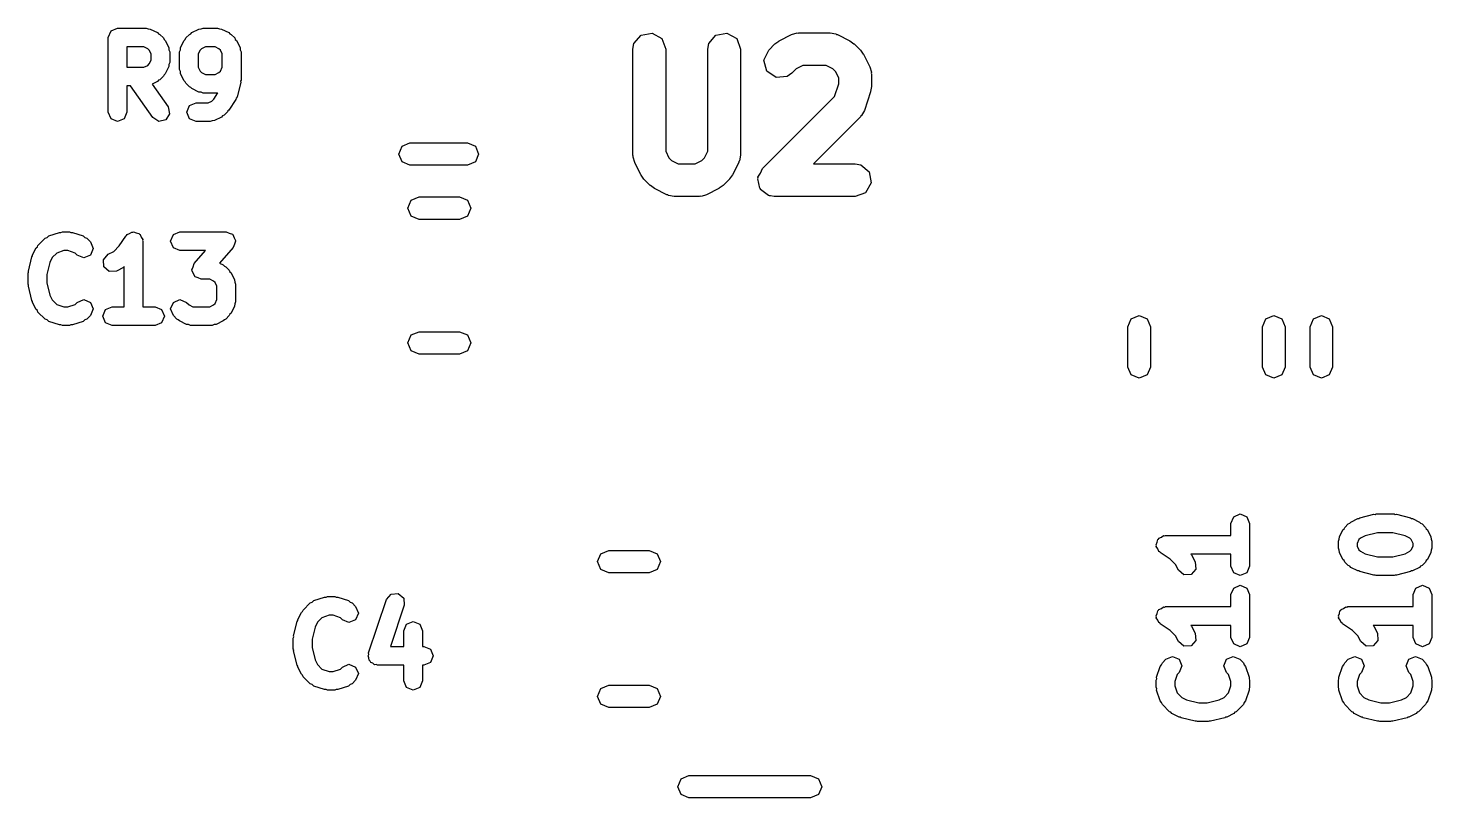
# Model space of a CAD drawing. Extents: x -7.1 to 7.5, y -10.1 to 10.2.
# Drawn here: x -7.06 to 0.45, y 1.91 to 6.03 of the extents above; entities that cross this region are included whole.
import ezdxf

# ---------------------------------------------------------------- set-up
doc = ezdxf.new("R2010")
doc.units = 0
doc.layers.add('BLACK', color=7, linetype='CONTINUOUS')

msp = doc.modelspace()

# ---------------------------------------------------------------- linework, layer by layer
at = {"layer": 'BLACK', "linetype": 'CONTINUOUS'}
for p, q in [((-6.62969, 5.97626), (-6.61504, 6.01162)), ((-6.61504, 6.01162), (-6.57969, 6.02626)), ((-6.57969, 6.02626), (-6.42731, 6.02626)), ((-6.42731, 6.02626), (-6.41655, 6.02181)), ((-6.41655, 6.02181), (-6.40494, 6.02098)), ((-6.40494, 6.02098), (-6.36685, 6.00193)), ((-6.183, 6.00193), (-6.1449, 6.02098)), ((-6.1449, 6.02098), (-6.1333, 6.02181)), ((-6.1333, 6.02181), (-6.12254, 6.02626)), ((-6.12254, 6.02626), (-6.04635, 6.02626)), ((-6.04635, 6.02626), (-6.0356, 6.02181)), ((-6.0356, 6.02181), (-6.02399, 6.02098)), ((-6.02399, 6.02098), (-5.9859, 6.00193)), ((-6.62969, 5.57626), (-6.62969, 5.97626)), ((-6.36685, 6.00193), (-6.36146, 5.99572)), ((-6.36146, 5.99572), (-6.35385, 5.99257)), ((-6.35385, 5.99257), (-6.33481, 5.97352)), ((-6.33481, 5.97352), (-6.33166, 5.96592)), ((-6.33166, 5.96592), (-6.32544, 5.96053)), ((-6.32544, 5.96053), (-6.30639, 5.92243)), ((-6.24346, 5.92243), (-6.22441, 5.96053)), ((-6.22441, 5.96053), (-6.21819, 5.96592)), ((-6.21819, 5.96592), (-6.21504, 5.97352)), ((-6.21504, 5.97352), (-6.19599, 5.99257)), ((-6.19599, 5.99257), (-6.18839, 5.99572)), ((-6.18839, 5.99572), (-6.183, 6.00193)), ((-5.9859, 6.00193), (-5.98051, 5.99572)), ((-5.98051, 5.99572), (-5.9729, 5.99257)), ((-5.9729, 5.99257), (-5.95386, 5.97352)), ((-5.95386, 5.97352), (-5.95071, 5.96592)), ((-5.95071, 5.96592), (-5.94449, 5.96053)), ((-5.94449, 5.96053), (-5.92544, 5.92243)), ((-3.82494, 5.91347), (-3.81967, 5.9434)), ((-3.81967, 5.9434), (-3.78119, 5.98925)), ((-3.78119, 5.98925), (-3.72225, 5.99964)), ((-3.72225, 5.99964), (-3.67041, 5.96972)), ((-3.67041, 5.96972), (-3.64994, 5.91347)), ((-3.42494, 5.91347), (-3.41967, 5.9434)), ((-3.41967, 5.9434), (-3.38119, 5.98925)), ((-3.38119, 5.98925), (-3.32225, 5.99964)), ((-3.32225, 5.99964), (-3.27041, 5.96972)), ((-3.27041, 5.96972), (-3.24994, 5.91347)), ((-3.09931, 5.90868), (-3.06598, 5.94201)), ((-3.06598, 5.94201), (-3.04456, 5.95701)), ((-3.04456, 5.95701), (-3.04324, 5.9584)), ((-3.04324, 5.9584), (-2.97658, 5.99173)), ((-2.97658, 5.99173), (-2.94745, 6.0004)), ((-2.94745, 6.0004), (-2.94236, 5.99918)), ((-2.94236, 5.99918), (-2.93744, 6.00097)), ((-2.93744, 6.00097), (-2.77078, 6.00097)), ((-2.77078, 6.00097), (-2.74085, 5.99569)), ((-2.74085, 5.99569), (-2.73684, 5.99233)), ((-2.73684, 5.99233), (-2.73164, 5.99173)), ((-2.73164, 5.99173), (-2.66498, 5.9584)), ((-2.66498, 5.9584), (-2.64397, 5.94282)), ((-2.64397, 5.94282), (-2.64224, 5.94201)), ((-2.64224, 5.94201), (-2.60891, 5.90868)), ((-6.52969, 5.92626), (-6.52969, 5.81674)), ((-6.43911, 5.92626), (-6.52969, 5.92626)), ((-6.41883, 5.91612), (-6.43911, 5.92626)), ((-6.41125, 5.90855), (-6.41883, 5.91612)), ((-6.41126, 5.83445), (-6.40111, 5.85473)), ((-6.40111, 5.88827), (-6.41125, 5.90855)), ((-6.40111, 5.85473), (-6.40111, 5.88827)), ((-6.30639, 5.92243), (-6.30557, 5.91082)), ((-6.30557, 5.91082), (-6.30111, 5.90007)), ((-6.30111, 5.90007), (-6.30111, 5.84293)), ((-6.24873, 5.90007), (-6.24428, 5.91082)), ((-6.24873, 5.80483), (-6.24873, 5.90007)), ((-6.24428, 5.91082), (-6.24346, 5.92243)), ((-6.13859, 5.90855), (-6.14873, 5.88827)), ((-6.14873, 5.88827), (-6.14873, 5.81664)), ((-6.13102, 5.91612), (-6.13859, 5.90855)), ((-6.11074, 5.92626), (-6.13102, 5.91612)), ((-6.05816, 5.92626), (-6.11074, 5.92626)), ((-6.03787, 5.91612), (-6.05816, 5.92626)), ((-6.0303, 5.90855), (-6.03787, 5.91612)), ((-6.02016, 5.88827), (-6.0303, 5.90855)), ((-6.02016, 5.81664), (-6.02016, 5.88827)), ((-5.92544, 5.92243), (-5.92462, 5.91082)), ((-5.92462, 5.91082), (-5.92016, 5.90007)), ((-5.92016, 5.90007), (-5.92016, 5.74769)), ((-3.82494, 5.3468), (-3.82494, 5.91347)), ((-3.64994, 5.91347), (-3.64994, 5.36746)), ((-3.42494, 5.36746), (-3.42494, 5.91347)), ((-3.24994, 5.91347), (-3.24994, 5.3468)), ((-3.12461, 5.85443), (-3.09931, 5.90868)), ((-3.10912, 5.79662), (-3.12461, 5.85443)), ((-2.60891, 5.90868), (-2.5939, 5.88725)), ((-2.5939, 5.88725), (-2.59251, 5.88594)), ((-2.59251, 5.88594), (-2.55918, 5.81927)), ((-6.52969, 5.81674), (-6.43911, 5.81674)), ((-6.43911, 5.81674), (-6.41883, 5.82688)), ((-6.41883, 5.82688), (-6.41126, 5.83445)), ((-6.32544, 5.78247), (-6.33166, 5.77708)), ((-6.30639, 5.82057), (-6.32544, 5.78247)), ((-6.30557, 5.83218), (-6.30639, 5.82057)), ((-6.30111, 5.84293), (-6.30557, 5.83218)), ((-6.24428, 5.79408), (-6.24873, 5.80483)), ((-6.24346, 5.78247), (-6.24428, 5.79408)), ((-6.22441, 5.74438), (-6.24346, 5.78247)), ((-6.14873, 5.81664), (-6.13859, 5.79635)), ((-6.13859, 5.79635), (-6.13102, 5.78878)), ((-6.13102, 5.78878), (-6.11074, 5.77864)), ((-6.11074, 5.77864), (-6.05816, 5.77864)), ((-6.05816, 5.77864), (-6.03787, 5.78878)), ((-6.03787, 5.78878), (-6.0303, 5.79636)), ((-6.0303, 5.79636), (-6.02016, 5.81664)), ((-3.06009, 5.76229), (-3.10912, 5.79662)), ((-2.97557, 5.78493), (-3.00047, 5.7675)), ((-2.95228, 5.80823), (-2.97557, 5.78493)), ((-2.91679, 5.82597), (-2.95228, 5.80823)), ((-2.79143, 5.82597), (-2.91679, 5.82597)), ((-2.75594, 5.80823), (-2.79143, 5.82597)), ((-2.74269, 5.79497), (-2.75594, 5.80823)), ((-2.72494, 5.75948), (-2.74269, 5.79497)), ((-2.55918, 5.81927), (-2.55052, 5.79014)), ((-2.55052, 5.79014), (-2.55173, 5.78505)), ((-2.55173, 5.78505), (-2.54994, 5.78014)), ((-2.54994, 5.78014), (-2.54994, 5.71347)), ((-6.51048, 5.71674), (-6.52969, 5.71674)), ((-6.52969, 5.71674), (-6.52969, 5.57626)), ((-6.39208, 5.54759), (-6.51048, 5.71674)), ((-6.36685, 5.74106), (-6.39544, 5.72677)), ((-6.39544, 5.72677), (-6.31015, 5.60493)), ((-6.36146, 5.74728), (-6.36685, 5.74106)), ((-6.35385, 5.75043), (-6.36146, 5.74728)), ((-6.33481, 5.76948), (-6.35385, 5.75043)), ((-6.33166, 5.77708), (-6.33481, 5.76948)), ((-6.21819, 5.73898), (-6.22441, 5.74438)), ((-6.21504, 5.73138), (-6.21819, 5.73898)), ((-6.19599, 5.71233), (-6.21504, 5.73138)), ((-6.18839, 5.70919), (-6.19599, 5.71233)), ((-6.183, 5.70297), (-6.18839, 5.70919)), ((-5.92166, 5.73556), (-5.9407, 5.65937)), ((-5.92016, 5.74769), (-5.92259, 5.74183)), ((-5.92259, 5.74183), (-5.92166, 5.73556)), ((-3.00047, 5.7675), (-3.06009, 5.76229)), ((-2.74726, 5.66074), (-2.72494, 5.72767)), ((-2.72494, 5.72767), (-2.72494, 5.75948)), ((-2.54994, 5.71347), (-2.55449, 5.68771)), ((-6.1449, 5.68392), (-6.183, 5.70297)), ((-6.1333, 5.6831), (-6.1449, 5.68392)), ((-6.12254, 5.67864), (-6.1333, 5.6831)), ((-6.04635, 5.67864), (-6.12254, 5.67864)), ((-6.09625, 5.62626), (-6.07597, 5.6364)), ((-6.07597, 5.6364), (-6.06616, 5.64621)), ((-6.06616, 5.64621), (-6.04385, 5.67968)), ((-6.04385, 5.67968), (-6.04635, 5.67864)), ((-5.94761, 5.64377), (-5.9857, 5.58662)), ((-5.94591, 5.65235), (-5.94761, 5.64377)), ((-5.9407, 5.65937), (-5.94591, 5.65235)), ((-3.13265, 5.27534), (-2.74726, 5.66074)), ((-2.55443, 5.6858), (-2.58777, 5.5858)), ((-2.55449, 5.68771), (-2.55443, 5.6858)), ((-6.61504, 5.54091), (-6.62969, 5.57626)), ((-6.52969, 5.57626), (-6.54433, 5.54091)), ((-6.30188, 5.56757), (-6.32244, 5.5353)), ((-6.31015, 5.60493), (-6.30188, 5.56757)), ((-6.21064, 5.57626), (-6.19599, 5.61162)), ((-6.19599, 5.54091), (-6.21064, 5.57626)), ((-6.19599, 5.61162), (-6.16064, 5.62626)), ((-6.16064, 5.62626), (-6.09625, 5.62626)), ((-6.0186, 5.55681), (-6.02399, 5.55059)), ((-6.011, 5.55995), (-6.0186, 5.55681)), ((-5.99195, 5.579), (-6.011, 5.55995)), ((-5.98998, 5.58376), (-5.99195, 5.579)), ((-5.9857, 5.58662), (-5.98998, 5.58376)), ((-2.60669, 5.55634), (-2.60891, 5.5516)), ((-2.60224, 5.55908), (-2.60669, 5.55634)), ((-2.58777, 5.5858), (-2.60224, 5.55908)), ((-6.57969, 5.52626), (-6.61504, 5.54091)), ((-6.54433, 5.54091), (-6.57969, 5.52626)), ((-6.3598, 5.52702), (-6.39208, 5.54759)), ((-6.32244, 5.5353), (-6.3598, 5.52702)), ((-6.16064, 5.52626), (-6.19599, 5.54091)), ((-6.08445, 5.52626), (-6.16064, 5.52626)), ((-6.0737, 5.53072), (-6.08445, 5.52626)), ((-6.06209, 5.53154), (-6.0737, 5.53072)), ((-6.02399, 5.55059), (-6.06209, 5.53154)), ((-2.60891, 5.5516), (-2.85953, 5.30097)), ((-5.05943, 5.39526), (-5.017, 5.41283)), ((-5.017, 5.41283), (-4.70972, 5.41283)), ((-4.70972, 5.41283), (-4.6673, 5.39526)), ((-5.077, 5.35283), (-5.05943, 5.39526)), ((-5.05943, 5.31041), (-5.077, 5.35283)), ((-4.6673, 5.39526), (-4.64972, 5.35283)), ((-4.64972, 5.35283), (-4.6673, 5.31041)), ((-3.82315, 5.34189), (-3.82494, 5.3468)), ((-3.82437, 5.3368), (-3.82315, 5.34189)), ((-3.81571, 5.30767), (-3.82437, 5.3368)), ((-3.64994, 5.36746), (-3.6322, 5.33197)), ((-3.6322, 5.33197), (-3.61895, 5.31872)), ((-3.45594, 5.31872), (-3.44269, 5.33197)), ((-3.44269, 5.33197), (-3.42494, 5.36746)), ((-3.24994, 5.3468), (-3.25522, 5.31688)), ((-5.017, 5.29283), (-5.05943, 5.31041)), ((-4.70972, 5.29283), (-5.017, 5.29283)), ((-4.6673, 5.31041), (-4.70972, 5.29283)), ((-3.78237, 5.24101), (-3.81571, 5.30767)), ((-3.61895, 5.31872), (-3.58345, 5.30097)), ((-3.58345, 5.30097), (-3.49143, 5.30097)), ((-3.49143, 5.30097), (-3.45594, 5.31872)), ((-3.25918, 5.30767), (-3.29251, 5.24101)), ((-3.25858, 5.31287), (-3.25918, 5.30767)), ((-3.25522, 5.31688), (-3.25858, 5.31287)), ((-3.14378, 5.25148), (-3.13265, 5.27534)), ((-2.85953, 5.30097), (-2.63744, 5.30097)), ((-2.63744, 5.30097), (-2.60752, 5.29569)), ((-2.60752, 5.29569), (-2.56167, 5.25722)), ((-2.56167, 5.25722), (-2.55127, 5.19828)), ((-3.78099, 5.2397), (-3.78237, 5.24101)), ((-3.76598, 5.21827), (-3.78099, 5.2397)), ((-3.73265, 5.18493), (-3.76598, 5.21827)), ((-3.73092, 5.18412), (-3.73265, 5.18493)), ((-3.70991, 5.16854), (-3.73092, 5.18412)), ((-3.34224, 5.18493), (-3.36366, 5.16993)), ((-3.3089, 5.21827), (-3.34224, 5.18493)), ((-3.3081, 5.22), (-3.3089, 5.21827)), ((-3.29251, 5.24101), (-3.3081, 5.22)), ((-3.15794, 5.2211), (-3.15625, 5.22472)), ((-3.15113, 5.19566), (-3.15794, 5.2211)), ((-3.15695, 5.22867), (-3.14378, 5.25148)), ((-3.15625, 5.22472), (-3.15695, 5.22867)), ((-3.14655, 5.16972), (-3.15113, 5.19566)), ((-2.55127, 5.19828), (-2.5812, 5.14644)), ((-5.02754, 5.06332), (-5.00996, 5.10575)), ((-5.00996, 5.10575), (-4.96754, 5.12332)), ((-4.96754, 5.12332), (-4.75186, 5.12332)), ((-4.75186, 5.12332), (-4.70944, 5.10575)), ((-4.70944, 5.10575), (-4.69186, 5.06332)), ((-3.64324, 5.13521), (-3.70991, 5.16854)), ((-3.63804, 5.13461), (-3.64324, 5.13521)), ((-3.63404, 5.13125), (-3.63804, 5.13461)), ((-3.60411, 5.12597), (-3.63404, 5.13125)), ((-3.47078, 5.12597), (-3.60411, 5.12597)), ((-3.46586, 5.12776), (-3.47078, 5.12597)), ((-3.46077, 5.12655), (-3.46586, 5.12776)), ((-3.43165, 5.13521), (-3.46077, 5.12655)), ((-3.36498, 5.16854), (-3.43165, 5.13521)), ((-3.36366, 5.16993), (-3.36498, 5.16854)), ((-3.14349, 5.16715), (-3.14655, 5.16972)), ((-3.14245, 5.16328), (-3.14349, 5.16715)), ((-3.12088, 5.14818), (-3.14245, 5.16328)), ((-3.1007, 5.13125), (-3.12088, 5.14818)), ((-3.09535, 5.13031), (-3.1007, 5.13125)), ((-3.09342, 5.12895), (-3.09535, 5.13031)), ((-3.08959, 5.12929), (-3.09342, 5.12895)), ((-3.07078, 5.12597), (-3.08959, 5.12929)), ((-2.63744, 5.12597), (-3.07078, 5.12597)), ((-2.5812, 5.14644), (-2.63744, 5.12597)), ((-5.00996, 5.0209), (-5.02754, 5.06332)), ((-4.69186, 5.06332), (-4.70944, 5.0209)), ((-4.96754, 5.00332), (-5.00996, 5.0209)), ((-4.75186, 5.00332), (-4.96754, 5.00332)), ((-4.70944, 5.0209), (-4.75186, 5.00332)), ((-7.0057, 4.86493), (-6.9676, 4.90303)), ((-6.9676, 4.90303), (-6.95685, 4.90748)), ((-6.95685, 4.90748), (-6.94806, 4.91511)), ((-6.94806, 4.91511), (-6.89092, 4.93415)), ((-6.89092, 4.93415), (-6.88271, 4.93357)), ((-6.88271, 4.93357), (-6.8751, 4.93672)), ((-6.8751, 4.93672), (-6.83701, 4.93672)), ((-6.83701, 4.93672), (-6.82941, 4.93357)), ((-6.82941, 4.93357), (-6.8212, 4.93415)), ((-6.8212, 4.93415), (-6.76405, 4.91511)), ((-6.76405, 4.91511), (-6.75526, 4.90748)), ((-6.75526, 4.90748), (-6.74451, 4.90303)), ((-6.74451, 4.90303), (-6.72546, 4.88398)), ((-6.72546, 4.88398), (-6.71082, 4.84863)), ((-6.5711, 4.86143), (-6.53576, 4.91445)), ((-6.53576, 4.91445), (-6.53148, 4.91732)), ((-6.53148, 4.91732), (-6.52951, 4.92207)), ((-6.52951, 4.92207), (-6.51606, 4.92765)), ((-6.51606, 4.92765), (-6.50396, 4.93575)), ((-6.50396, 4.93575), (-6.49891, 4.93475)), ((-6.49891, 4.93475), (-6.49415, 4.93672)), ((-6.49415, 4.93672), (-6.4807, 4.93115)), ((-6.4807, 4.93115), (-6.46642, 4.92832)), ((-6.46642, 4.92832), (-6.46355, 4.92404)), ((-6.46355, 4.92404), (-6.4588, 4.92207)), ((-6.4588, 4.92207), (-6.45322, 4.90862)), ((-6.45322, 4.90862), (-6.44512, 4.89653)), ((-6.44512, 4.89653), (-6.44612, 4.89148)), ((-6.44612, 4.89148), (-6.44415, 4.88672)), ((-6.44415, 4.88672), (-6.44415, 4.53672)), ((-6.29653, 4.88672), (-6.28189, 4.92207)), ((-6.28189, 4.85136), (-6.29653, 4.88672)), ((-6.28189, 4.92207), (-6.24653, 4.93672)), ((-6.24653, 4.93672), (-5.99891, 4.93672)), ((-5.99891, 4.93672), (-5.98266, 4.92999)), ((-5.98266, 4.92999), (-5.96599, 4.92435)), ((-5.96599, 4.92435), (-5.9652, 4.92275)), ((-5.9652, 4.92275), (-5.96356, 4.92207)), ((-5.96356, 4.92207), (-5.95683, 4.90582)), ((-5.95683, 4.90582), (-5.94903, 4.89005)), ((-5.94891, 4.88672), (-5.95565, 4.87046)), ((-5.94903, 4.89005), (-5.94959, 4.88836)), ((-5.94959, 4.88836), (-5.94891, 4.88672)), ((-7.05694, 4.72742), (-7.0379, 4.80361)), ((-7.0379, 4.80361), (-7.03451, 4.80817)), ((-7.03451, 4.80817), (-7.03411, 4.81384)), ((-7.03411, 4.81384), (-7.01506, 4.85194)), ((-7.01506, 4.85194), (-7.00885, 4.85733)), ((-7.00885, 4.85733), (-7.0057, 4.86493)), ((-6.90524, 4.82397), (-6.92925, 4.79996)), ((-6.86699, 4.83672), (-6.90524, 4.82397)), ((-6.84512, 4.83672), (-6.86699, 4.83672)), ((-6.80687, 4.82397), (-6.84512, 4.83672)), ((-6.79617, 4.81327), (-6.80687, 4.82397)), ((-6.76082, 4.79863), (-6.79617, 4.81327)), ((-6.72546, 4.81327), (-6.76082, 4.79863)), ((-6.71082, 4.84863), (-6.72546, 4.81327)), ((-6.65587, 4.78824), (-6.6308, 4.81715)), ((-6.6308, 4.81715), (-6.59996, 4.83257)), ((-6.59996, 4.83257), (-6.5711, 4.86143)), ((-6.24653, 4.83672), (-6.28189, 4.85136)), ((-6.1091, 4.83672), (-6.24653, 4.83672)), ((-6.16988, 4.76726), (-6.1091, 4.83672)), ((-5.96129, 4.85379), (-6.03461, 4.76999)), ((-5.95565, 4.87046), (-5.96129, 4.85379)), ((-6.94222, 4.77403), (-6.95844, 4.70914)), ((-6.92925, 4.79996), (-6.94222, 4.77403)), ((-6.65316, 4.75007), (-6.65587, 4.78824)), ((-6.62425, 4.725), (-6.65316, 4.75007)), ((-6.54798, 4.74676), (-6.58608, 4.72771)), ((-6.54415, 4.75118), (-6.54798, 4.74676)), ((-6.54415, 4.53672), (-6.54415, 4.75118)), ((-6.18225, 4.73434), (-6.17551, 4.75059)), ((-6.18157, 4.7327), (-6.18225, 4.73434)), ((-6.18214, 4.73101), (-6.18157, 4.7327)), ((-6.17434, 4.71524), (-6.18214, 4.73101)), ((-6.17551, 4.75059), (-6.16988, 4.76726)), ((-6.03461, 4.76999), (-6.01465, 4.76001)), ((-6.01465, 4.76001), (-6.00926, 4.7538)), ((-6.00926, 4.7538), (-6.00165, 4.75065)), ((-6.00165, 4.75065), (-5.98261, 4.7316)), ((-5.98261, 4.7316), (-5.97946, 4.724)), ((-7.05844, 4.71529), (-7.05601, 4.72115)), ((-7.05844, 4.65815), (-7.05844, 4.71529)), ((-7.05601, 4.65229), (-7.05844, 4.65815)), ((-7.05601, 4.72115), (-7.05694, 4.72742)), ((-6.95844, 4.70914), (-6.95844, 4.6643)), ((-6.95844, 4.6643), (-6.94222, 4.59941)), ((-6.58608, 4.72771), (-6.62425, 4.725)), ((-6.1676, 4.69898), (-6.17434, 4.71524)), ((-6.16596, 4.6983), (-6.1676, 4.69898)), ((-6.16517, 4.69671), (-6.16596, 4.6983)), ((-6.1485, 4.69107), (-6.16517, 4.69671)), ((-6.13225, 4.68434), (-6.1485, 4.69107)), ((-6.08691, 4.68434), (-6.13225, 4.68434)), ((-6.06663, 4.6742), (-6.08691, 4.68434)), ((-6.05906, 4.66663), (-6.06663, 4.6742)), ((-6.04892, 4.64635), (-6.05906, 4.66663)), ((-5.97946, 4.724), (-5.97324, 4.7186)), ((-5.97324, 4.7186), (-5.95419, 4.68051)), ((-5.95419, 4.68051), (-5.95337, 4.6689)), ((-5.95337, 4.6689), (-5.94891, 4.65815)), ((-5.94891, 4.65815), (-5.94891, 4.56291)), ((-7.05694, 4.64602), (-7.05601, 4.65229)), ((-7.0379, 4.56983), (-7.05694, 4.64602)), ((-6.94222, 4.59941), (-6.92925, 4.57348)), ((-6.04892, 4.57471), (-6.04892, 4.64635)), ((-7.03451, 4.56527), (-7.0379, 4.56983)), ((-7.03411, 4.5596), (-7.03451, 4.56527)), ((-7.01506, 4.5215), (-7.03411, 4.5596)), ((-7.00885, 4.51611), (-7.01506, 4.5215)), ((-7.0057, 4.50851), (-7.00885, 4.51611)), ((-6.9676, 4.47041), (-7.0057, 4.50851)), ((-6.92925, 4.57348), (-6.90524, 4.54947)), ((-6.90524, 4.54947), (-6.86699, 4.53672)), ((-6.86699, 4.53672), (-6.84512, 4.53672)), ((-6.84512, 4.53672), (-6.80687, 4.54947)), ((-6.80687, 4.54947), (-6.79617, 4.56017)), ((-6.79617, 4.56017), (-6.76082, 4.57481)), ((-6.76082, 4.57481), (-6.72546, 4.56017)), ((-6.72546, 4.56017), (-6.71082, 4.52481)), ((-6.71082, 4.52481), (-6.72546, 4.48946)), ((-6.65844, 4.48672), (-6.64379, 4.52208)), ((-6.64379, 4.52208), (-6.60844, 4.53672)), ((-6.60844, 4.53672), (-6.54415, 4.53672)), ((-6.44415, 4.53672), (-6.37987, 4.53672)), ((-6.37987, 4.53672), (-6.34451, 4.52208)), ((-6.34451, 4.52208), (-6.32987, 4.48672)), ((-6.29653, 4.52481), (-6.28189, 4.56017)), ((-6.28189, 4.48946), (-6.29653, 4.52481)), ((-6.28189, 4.56017), (-6.24653, 4.57482)), ((-6.24653, 4.57482), (-6.21118, 4.56017)), ((-6.21118, 4.56017), (-6.19787, 4.54686)), ((-6.19787, 4.54686), (-6.17759, 4.53672)), ((-6.17759, 4.53672), (-6.08691, 4.53672)), ((-6.08691, 4.53672), (-6.06663, 4.54686)), ((-6.06663, 4.54686), (-6.05905, 4.55443)), ((-6.05905, 4.55443), (-6.04892, 4.57471)), ((-5.95419, 4.54055), (-5.97324, 4.50245)), ((-5.95337, 4.55216), (-5.95419, 4.54055)), ((-5.94891, 4.56291), (-5.95337, 4.55216)), ((-6.95685, 4.46596), (-6.9676, 4.47041)), ((-6.94806, 4.45833), (-6.95685, 4.46596)), ((-6.89092, 4.43929), (-6.94806, 4.45833)), ((-6.88271, 4.43987), (-6.89092, 4.43929)), ((-6.8751, 4.43672), (-6.88271, 4.43987)), ((-6.83701, 4.43672), (-6.8751, 4.43672)), ((-6.82941, 4.43987), (-6.83701, 4.43672)), ((-6.8212, 4.43929), (-6.82941, 4.43987)), ((-6.76405, 4.45833), (-6.8212, 4.43929)), ((-6.75526, 4.46596), (-6.76405, 4.45833)), ((-6.74451, 4.47041), (-6.75526, 4.46596)), ((-6.72546, 4.48946), (-6.74451, 4.47041)), ((-6.64379, 4.45137), (-6.65844, 4.48672)), ((-6.60844, 4.43672), (-6.64379, 4.45137)), ((-6.37987, 4.43672), (-6.60844, 4.43672)), ((-6.34451, 4.45137), (-6.37987, 4.43672)), ((-6.32987, 4.48672), (-6.34451, 4.45137)), ((-6.26284, 4.47041), (-6.28189, 4.48946)), ((-6.25524, 4.46726), (-6.26284, 4.47041)), ((-6.24985, 4.46105), (-6.25524, 4.46726)), ((-6.21175, 4.442), (-6.24985, 4.46105)), ((-6.20014, 4.44117), (-6.21175, 4.442)), ((-6.18939, 4.43672), (-6.20014, 4.44117)), ((-6.0751, 4.43672), (-6.18939, 4.43672)), ((-6.06435, 4.44117), (-6.0751, 4.43672)), ((-6.05274, 4.442), (-6.06435, 4.44117)), ((-6.01465, 4.46105), (-6.05274, 4.442)), ((-6.00926, 4.46726), (-6.01465, 4.46105)), ((-6.00166, 4.47041), (-6.00926, 4.46726)), ((-5.98261, 4.48946), (-6.00166, 4.47041)), ((-5.97946, 4.49706), (-5.98261, 4.48946)), ((-5.97324, 4.50245), (-5.97946, 4.49706)), ((-1.17905, 4.42995), (-1.16147, 4.47238)), ((-1.17905, 4.21428), (-1.17905, 4.42995)), ((-1.16147, 4.47238), (-1.11905, 4.48995)), ((-1.11905, 4.48995), (-1.07662, 4.47238)), ((-1.07662, 4.47238), (-1.05905, 4.42995)), ((-1.05905, 4.42995), (-1.05905, 4.21428)), ((-0.459046, 4.42995), (-0.441472, 4.47238)), ((-0.459046, 4.21428), (-0.459046, 4.42995)), ((-0.441472, 4.47238), (-0.399046, 4.48995)), ((-0.399046, 4.48995), (-0.35662, 4.47238)), ((-0.35662, 4.47238), (-0.339046, 4.42995)), ((-0.339046, 4.42995), (-0.339046, 4.21428)), ((-0.204688, 4.42995), (-0.187114, 4.47238)), ((-0.204688, 4.21428), (-0.204688, 4.42995)), ((-0.187114, 4.47238), (-0.144688, 4.48995)), ((-0.144688, 4.48995), (-0.102262, 4.47238)), ((-0.102262, 4.47238), (-0.084688, 4.42995)), ((-0.084688, 4.42995), (-0.084688, 4.21428)), ((-5.02754, 4.34332), (-5.00996, 4.38575)), ((-5.00996, 4.38575), (-4.96754, 4.40332)), ((-4.96754, 4.40332), (-4.75186, 4.40332)), ((-4.75186, 4.40332), (-4.70944, 4.38575)), ((-4.70944, 4.38575), (-4.69186, 4.34332)), ((-5.00996, 4.3009), (-5.02754, 4.34332)), ((-4.96754, 4.28332), (-5.00996, 4.3009)), ((-4.75186, 4.28332), (-4.96754, 4.28332)), ((-4.70944, 4.3009), (-4.75186, 4.28332)), ((-4.69186, 4.34332), (-4.70944, 4.3009)), ((-1.16147, 4.17185), (-1.17905, 4.21428)), ((-1.05905, 4.21428), (-1.07662, 4.17185)), ((-0.441472, 4.17185), (-0.459046, 4.21428)), ((-0.339046, 4.21428), (-0.35662, 4.17185)), ((-0.187114, 4.17185), (-0.204688, 4.21428)), ((-0.084688, 4.21428), (-0.102262, 4.17185)), ((-1.11905, 4.15428), (-1.16147, 4.17185)), ((-1.07662, 4.17185), (-1.11905, 4.15428)), ((-0.399046, 4.15428), (-0.441472, 4.17185)), ((-0.35662, 4.17185), (-0.399046, 4.15428)), ((-0.144688, 4.15428), (-0.187114, 4.17185)), ((-0.102262, 4.17185), (-0.144688, 4.15428)), ((-0.628094, 3.37886), (-0.613449, 3.41422)), ((-0.628094, 3.31458), (-0.628094, 3.37886)), ((-0.613449, 3.41422), (-0.578094, 3.42886)), ((-0.578094, 3.42886), (-0.542739, 3.41422)), ((-0.542739, 3.41422), (-0.528094, 3.37886)), ((-0.528094, 3.37886), (-0.528094, 3.15029)), ((-0.000996, 3.37612), (0.006607, 3.37927)), ((0.006607, 3.37927), (0.011998, 3.38549)), ((0.011998, 3.38549), (0.050093, 3.40454)), ((0.050093, 3.40454), (0.055762, 3.40494)), ((0.055762, 3.40494), (0.060328, 3.40832)), ((0.060328, 3.40832), (0.136519, 3.42737)), ((0.136519, 3.42737), (0.142788, 3.42644)), ((0.142788, 3.42644), (0.148645, 3.42886)), ((0.148645, 3.42886), (0.243883, 3.42886)), ((0.243883, 3.42886), (0.24974, 3.42644)), ((0.24974, 3.42644), (0.256009, 3.42737)), ((0.256009, 3.42737), (0.3322, 3.40832)), ((0.3322, 3.40832), (0.336766, 3.40494)), ((0.336766, 3.40494), (0.342434, 3.40454)), ((0.342434, 3.40454), (0.38053, 3.38549)), ((0.38053, 3.38549), (0.385922, 3.37927)), ((0.385922, 3.37927), (0.393524, 3.37612)), ((-1.01345, 3.29993), (-0.999997, 3.3055)), ((-0.999997, 3.3055), (-0.987899, 3.31361)), ((-0.987899, 3.31361), (-0.98285, 3.31261)), ((-0.98285, 3.31261), (-0.978094, 3.31458)), ((-0.978094, 3.31458), (-0.628094, 3.31458)), ((-0.049282, 3.29438), (-0.048457, 3.30598)), ((-0.048457, 3.30598), (-0.029409, 3.34408)), ((-0.029409, 3.34408), (-0.023192, 3.34947)), ((-0.023192, 3.34947), (-0.020043, 3.35708)), ((-0.020043, 3.35708), (-0.000996, 3.37612)), ((0.089906, 3.31264), (0.063978, 3.29967)), ((0.1548, 3.32886), (0.089906, 3.31264)), ((0.237729, 3.32886), (0.1548, 3.32886)), ((0.302621, 3.31264), (0.237729, 3.32886)), ((0.328552, 3.29967), (0.302621, 3.31264)), ((0.393524, 3.37612), (0.412572, 3.35708)), ((0.412572, 3.35708), (0.415721, 3.34947)), ((0.415721, 3.34947), (0.421937, 3.34408)), ((0.421937, 3.34408), (0.440986, 3.30598)), ((0.440986, 3.30598), (0.441811, 3.29438)), ((-3.99638, 3.21652), (-3.95395, 3.2341)), ((-3.95395, 3.2341), (-3.73828, 3.2341)), ((-3.73828, 3.2341), (-3.69585, 3.21652)), ((-1.02809, 3.26458), (-1.02252, 3.27803)), ((-1.02612, 3.25982), (-1.02809, 3.26458)), ((-1.02712, 3.25477), (-1.02612, 3.25982)), ((-1.01902, 3.24267), (-1.02712, 3.25477)), ((-1.02252, 3.27803), (-1.0197, 3.29231)), ((-1.0197, 3.29231), (-1.01542, 3.29518)), ((-1.01345, 3.22922), (-1.01902, 3.24267)), ((-1.01542, 3.29518), (-1.01345, 3.29993)), ((-1.00869, 3.22725), (-1.01345, 3.22922)), ((-1.00583, 3.22297), (-1.00869, 3.22725)), ((-0.053736, 3.28362), (-0.049282, 3.29438)), ((-0.053736, 3.24553), (-0.053736, 3.28362)), ((-0.049282, 3.23478), (-0.053736, 3.24553)), ((-0.048457, 3.22317), (-0.049282, 3.23478)), ((0.056406, 3.2921), (0.046264, 3.27182)), ((0.046264, 3.27182), (0.046264, 3.25733)), ((0.046264, 3.25733), (0.056405, 3.23705)), ((0.056405, 3.23705), (0.063977, 3.22948)), ((0.063978, 3.29967), (0.056406, 3.2921)), ((0.063977, 3.22948), (0.089907, 3.21651)), ((0.30262, 3.21651), (0.328553, 3.22948)), ((0.336124, 3.2921), (0.328552, 3.29967)), ((0.328553, 3.22948), (0.336123, 3.23705)), ((0.336123, 3.23705), (0.346264, 3.25733)), ((0.346264, 3.27182), (0.336124, 3.2921)), ((0.346264, 3.25733), (0.346264, 3.27182)), ((0.44181, 3.23478), (0.440985, 3.22317)), ((0.446264, 3.24553), (0.44181, 3.23478)), ((0.441811, 3.29438), (0.446264, 3.28362)), ((0.446264, 3.28362), (0.446264, 3.24553)), ((-4.01395, 3.1741), (-3.99638, 3.21652)), ((-3.99638, 3.13167), (-4.01395, 3.1741)), ((-3.69585, 3.21652), (-3.67828, 3.1741)), ((-3.67828, 3.1741), (-3.69585, 3.13167)), ((-0.952805, 3.18762), (-1.00583, 3.22297)), ((-0.923948, 3.15877), (-0.952805, 3.18762)), ((-0.908529, 3.12793), (-0.923948, 3.15877)), ((-0.628094, 3.21458), (-0.842551, 3.21458)), ((-0.842551, 3.21458), (-0.838135, 3.21075)), ((-0.838135, 3.21075), (-0.819087, 3.17265)), ((-0.819087, 3.17265), (-0.816374, 3.13448)), ((-0.628094, 3.15029), (-0.628094, 3.21458)), ((-0.029409, 3.18507), (-0.048457, 3.22317)), ((-0.023193, 3.17968), (-0.029409, 3.18507)), ((-0.020044, 3.17208), (-0.023193, 3.17968)), ((-0.000997, 3.15303), (-0.020044, 3.17208)), ((0.006605, 3.14988), (-0.000997, 3.15303)), ((0.089907, 3.21651), (0.1548, 3.20029)), ((0.1548, 3.20029), (0.237728, 3.20029)), ((0.237728, 3.20029), (0.30262, 3.21651)), ((0.393525, 3.15303), (0.385922, 3.14988)), ((0.412572, 3.17208), (0.393525, 3.15303)), ((0.415721, 3.17968), (0.412572, 3.17208)), ((0.421937, 3.18507), (0.415721, 3.17968)), ((0.440985, 3.22317), (0.421937, 3.18507)), ((-3.95395, 3.1141), (-3.99638, 3.13167)), ((-3.73828, 3.1141), (-3.95395, 3.1141)), ((-3.69585, 3.13167), (-3.73828, 3.1141)), ((-0.879619, 3.10286), (-0.908529, 3.12793)), ((-0.841447, 3.10557), (-0.879619, 3.10286)), ((-0.816374, 3.13448), (-0.841447, 3.10557)), ((-0.613449, 3.11494), (-0.628094, 3.15029)), ((-0.578094, 3.10029), (-0.613449, 3.11494)), ((-0.542739, 3.11494), (-0.578094, 3.10029)), ((-0.528094, 3.15029), (-0.542739, 3.11494)), ((0.011999, 3.14366), (0.006605, 3.14988)), ((0.050094, 3.12462), (0.011999, 3.14366)), ((0.055761, 3.12421), (0.050094, 3.12462)), ((0.060327, 3.12083), (0.055761, 3.12421)), ((0.136518, 3.10178), (0.060327, 3.12083)), ((0.142788, 3.10272), (0.136518, 3.10178)), ((0.148645, 3.10029), (0.142788, 3.10272)), ((0.243883, 3.10029), (0.148645, 3.10029)), ((0.24974, 3.10272), (0.243883, 3.10029)), ((0.25601, 3.10178), (0.24974, 3.10272)), ((0.3322, 3.12083), (0.25601, 3.10178)), ((0.336765, 3.12421), (0.3322, 3.12083)), ((0.342433, 3.12462), (0.336765, 3.12421)), ((0.380529, 3.14366), (0.342433, 3.12462)), ((0.385922, 3.14988), (0.380529, 3.14366)), ((-5.11768, 3.00117), (-5.0795, 3.00388)), ((-5.0795, 3.00388), (-5.05059, 2.97881)), ((-0.628094, 2.99791), (-0.613449, 3.03326)), ((-0.613449, 3.03326), (-0.578094, 3.04791)), ((-0.578094, 3.04791), (-0.542739, 3.03326)), ((-0.542739, 3.03326), (-0.528094, 2.99791)), ((0.346264, 2.99791), (0.360909, 3.03326)), ((0.360909, 3.03326), (0.396264, 3.04791)), ((0.396264, 3.04791), (0.431619, 3.03326)), ((0.431619, 3.03326), (0.446264, 2.99791)), ((-5.58781, 2.91561), (-5.54972, 2.9537)), ((-5.54972, 2.9537), (-5.53897, 2.95816)), ((-5.53897, 2.95816), (-5.53017, 2.96578)), ((-5.53017, 2.96578), (-5.47303, 2.98483)), ((-5.47303, 2.98483), (-5.46482, 2.98425)), ((-5.46482, 2.98425), (-5.45722, 2.9874)), ((-5.45722, 2.9874), (-5.41913, 2.9874)), ((-5.41913, 2.9874), (-5.41152, 2.98425)), ((-5.41152, 2.98425), (-5.40331, 2.98483)), ((-5.40331, 2.98483), (-5.34617, 2.96578)), ((-5.34617, 2.96578), (-5.33738, 2.95816)), ((-5.33738, 2.95816), (-5.32663, 2.9537)), ((-5.32663, 2.9537), (-5.30758, 2.93466)), ((-5.30758, 2.93466), (-5.29293, 2.8993)), ((-5.23799, 2.68654), (-5.14275, 2.97226)), ((-5.14275, 2.97226), (-5.11768, 3.00117)), ((-5.04788, 2.94063), (-5.12118, 2.72073)), ((-5.05059, 2.97881), (-5.04788, 2.94063)), ((-0.999999, 2.92455), (-0.9879, 2.93265)), ((-0.9879, 2.93265), (-0.98285, 2.93165)), ((-0.98285, 2.93165), (-0.978094, 2.93362)), ((-0.978094, 2.93362), (-0.628094, 2.93362)), ((-0.628094, 2.93362), (-0.628094, 2.99791)), ((-0.528094, 2.99791), (-0.528094, 2.76934)), ((-0.025641, 2.92455), (-0.013542, 2.93265)), ((-0.013542, 2.93265), (-0.008492, 2.93165)), ((-0.008492, 2.93165), (-0.003736, 2.93362)), ((-0.003736, 2.93362), (0.346264, 2.93362)), ((0.346264, 2.93362), (0.346264, 2.99791)), ((0.446264, 2.99791), (0.446264, 2.76934)), ((-5.63906, 2.77809), (-5.62001, 2.85429)), ((-5.62001, 2.85429), (-5.61663, 2.85885)), ((-5.61663, 2.85885), (-5.61623, 2.86452)), ((-5.61623, 2.86452), (-5.59718, 2.90261)), ((-5.59718, 2.90261), (-5.59096, 2.90801)), ((-5.59096, 2.90801), (-5.58781, 2.91561)), ((-5.48735, 2.87465), (-5.51136, 2.85064)), ((-5.44911, 2.8874), (-5.48735, 2.87465)), ((-5.42724, 2.8874), (-5.44911, 2.8874)), ((-5.38899, 2.87465), (-5.42724, 2.8874)), ((-5.37829, 2.86395), (-5.38899, 2.87465)), ((-5.34293, 2.8493), (-5.37829, 2.86395)), ((-5.30758, 2.86395), (-5.34293, 2.8493)), ((-5.29293, 2.8993), (-5.30758, 2.86395)), ((-5.03543, 2.83942), (-5.00008, 2.85406)), ((-5.00008, 2.85406), (-4.96472, 2.83942)), ((-1.02809, 2.88362), (-1.02252, 2.89707)), ((-1.02612, 2.87887), (-1.02809, 2.88362)), ((-1.02712, 2.87382), (-1.02612, 2.87887)), ((-1.01902, 2.86172), (-1.02712, 2.87382)), ((-1.02252, 2.89707), (-1.0197, 2.91136)), ((-1.0197, 2.91136), (-1.01542, 2.91422)), ((-1.01345, 2.84827), (-1.01902, 2.86172)), ((-1.01542, 2.91422), (-1.01345, 2.91898)), ((-1.01345, 2.91898), (-0.999999, 2.92455)), ((-0.053736, 2.88362), (-0.048165, 2.89707)), ((-0.051766, 2.87887), (-0.053736, 2.88362)), ((-0.052765, 2.87382), (-0.051766, 2.87887)), ((-0.044662, 2.86172), (-0.052765, 2.87382)), ((-0.048165, 2.89707), (-0.045339, 2.91136)), ((-0.045339, 2.91136), (-0.041061, 2.91422)), ((-0.039091, 2.84827), (-0.044662, 2.86172)), ((-0.041061, 2.91422), (-0.039091, 2.91898)), ((-0.039091, 2.91898), (-0.025641, 2.92455)), ((-5.63813, 2.77183), (-5.63906, 2.77809)), ((-5.52433, 2.82471), (-5.54055, 2.75981)), ((-5.51136, 2.85064), (-5.52433, 2.82471)), ((-5.05008, 2.80406), (-5.03543, 2.83942)), ((-5.05008, 2.72073), (-5.05008, 2.80406)), ((-4.96472, 2.83942), (-4.95008, 2.80406)), ((-4.95008, 2.80406), (-4.95008, 2.72073)), ((-1.00869, 2.8463), (-1.01345, 2.84827)), ((-1.00583, 2.84202), (-1.00869, 2.8463)), ((-0.952802, 2.80667), (-1.00583, 2.84202)), ((-0.923948, 2.77781), (-0.952802, 2.80667)), ((-0.908529, 2.74698), (-0.923948, 2.77781)), ((-0.628094, 2.83362), (-0.84255, 2.83362)), ((-0.84255, 2.83362), (-0.838135, 2.82979)), ((-0.838135, 2.82979), (-0.819087, 2.7917)), ((-0.819087, 2.7917), (-0.816374, 2.75353)), ((-0.628094, 2.76934), (-0.628094, 2.83362)), ((-0.034336, 2.8463), (-0.039091, 2.84827)), ((-0.031471, 2.84202), (-0.034336, 2.8463)), ((0.021556, 2.80667), (-0.031471, 2.84202)), ((0.05041, 2.77781), (0.021556, 2.80667)), ((0.065829, 2.74698), (0.05041, 2.77781)), ((0.346264, 2.83362), (0.131808, 2.83362)), ((0.131808, 2.83362), (0.136223, 2.82979)), ((0.136223, 2.82979), (0.155271, 2.7917)), ((0.155271, 2.7917), (0.157984, 2.75353)), ((0.346264, 2.76934), (0.346264, 2.83362)), ((-5.64055, 2.76597), (-5.63813, 2.77183)), ((-5.64055, 2.70883), (-5.64055, 2.76597)), ((-5.63813, 2.70297), (-5.64055, 2.70883)), ((-5.63906, 2.6967), (-5.63813, 2.70297)), ((-5.54055, 2.75981), (-5.54055, 2.71498)), ((-5.54055, 2.71498), (-5.52433, 2.65009)), ((-5.12118, 2.72073), (-5.05008, 2.72073)), ((-4.95008, 2.72073), (-4.94293, 2.72073)), ((-4.94293, 2.72073), (-4.90758, 2.70608)), ((-4.90758, 2.70608), (-4.89293, 2.67073)), ((-0.879619, 2.72191), (-0.908529, 2.74698)), ((-0.841447, 2.72462), (-0.879619, 2.72191)), ((-0.816374, 2.75353), (-0.841447, 2.72462)), ((-0.613449, 2.73398), (-0.628094, 2.76934)), ((-0.578094, 2.71934), (-0.613449, 2.73398)), ((-0.542739, 2.73398), (-0.578094, 2.71934)), ((-0.528094, 2.76934), (-0.542739, 2.73398)), ((0.094739, 2.72191), (0.065829, 2.74698)), ((0.132911, 2.72462), (0.094739, 2.72191)), ((0.157984, 2.75353), (0.132911, 2.72462)), ((0.360909, 2.73398), (0.346264, 2.76934)), ((0.396264, 2.71934), (0.360909, 2.73398)), ((0.431619, 2.73398), (0.396264, 2.71934)), ((0.446264, 2.76934), (0.431619, 2.73398)), ((-5.62001, 2.62051), (-5.63906, 2.6967)), ((-5.52433, 2.65009), (-5.51136, 2.62416)), ((-5.24055, 2.67073), (-5.2374, 2.67833)), ((-5.2361, 2.65998), (-5.24055, 2.67073)), ((-5.2374, 2.67833), (-5.23799, 2.68654)), ((-5.23527, 2.64837), (-5.2361, 2.65998)), ((-5.22906, 2.64298), (-5.23527, 2.64837)), ((-5.22591, 2.63537), (-5.22906, 2.64298)), ((-5.21516, 2.63092), (-5.22591, 2.63537)), ((-5.20636, 2.6233), (-5.21516, 2.63092)), ((-4.90758, 2.63537), (-4.94293, 2.62073)), ((-4.89293, 2.67073), (-4.90758, 2.63537)), ((-0.998855, 2.62251), (-0.994402, 2.63326)), ((-0.994402, 2.63326), (-0.975355, 2.65231)), ((-0.975355, 2.65231), (-0.94, 2.66696)), ((-0.94, 2.66696), (-0.904645, 2.65231)), ((-0.904645, 2.65231), (-0.89, 2.61696)), ((-0.666189, 2.61696), (-0.651543, 2.65231)), ((-0.651543, 2.65231), (-0.616188, 2.66696)), ((-0.616188, 2.66696), (-0.580833, 2.65231)), ((-0.580833, 2.65231), (-0.561786, 2.63326)), ((-0.561786, 2.63326), (-0.557333, 2.62251)), ((-0.024497, 2.62251), (-0.020044, 2.63326)), ((-0.020044, 2.63326), (-0.000997, 2.65231)), ((-0.000997, 2.65231), (0.034358, 2.66696)), ((0.034358, 2.66696), (0.069713, 2.65231)), ((0.069713, 2.65231), (0.084358, 2.61696)), ((0.308169, 2.61696), (0.322815, 2.65231)), ((0.322815, 2.65231), (0.35817, 2.66696)), ((0.35817, 2.66696), (0.393525, 2.65231)), ((0.393525, 2.65231), (0.412572, 2.63326)), ((0.412572, 2.63326), (0.417025, 2.62251)), ((-5.61663, 2.61594), (-5.62001, 2.62051)), ((-5.61623, 2.61027), (-5.61663, 2.61594)), ((-5.59718, 2.57218), (-5.61623, 2.61027)), ((-5.59096, 2.56679), (-5.59718, 2.57218)), ((-5.58781, 2.55918), (-5.59096, 2.56679)), ((-5.54972, 2.52109), (-5.58781, 2.55918)), ((-5.51136, 2.62416), (-5.48735, 2.60015)), ((-5.48735, 2.60015), (-5.44911, 2.5874)), ((-5.44911, 2.5874), (-5.42724, 2.5874)), ((-5.42724, 2.5874), (-5.38899, 2.60015)), ((-5.38899, 2.60015), (-5.37829, 2.61085)), ((-5.37829, 2.61085), (-5.34293, 2.62549)), ((-5.34293, 2.62549), (-5.30758, 2.61085)), ((-5.30758, 2.61085), (-5.29293, 2.57549)), ((-5.29293, 2.57549), (-5.30758, 2.54014)), ((-5.19816, 2.62388), (-5.20636, 2.6233)), ((-5.19055, 2.62073), (-5.19816, 2.62388)), ((-5.05008, 2.62073), (-5.19055, 2.62073)), ((-5.05008, 2.5374), (-5.05008, 2.62073)), ((-4.94293, 2.62073), (-4.95008, 2.62073)), ((-4.95008, 2.62073), (-4.95008, 2.5374)), ((-1.02553, 2.55658), (-1.00648, 2.61372)), ((-1.02494, 2.54837), (-1.02553, 2.55658)), ((-1.00648, 2.61372), (-0.998855, 2.62251)), ((-0.915344, 2.5709), (-0.928094, 2.53265)), ((-0.904643, 2.5816), (-0.915344, 2.5709)), ((-0.89, 2.61696), (-0.904643, 2.5816)), ((-0.651545, 2.5816), (-0.666189, 2.61696)), ((-0.640844, 2.5709), (-0.651545, 2.5816)), ((-0.628094, 2.53265), (-0.640844, 2.5709)), ((-0.557333, 2.62251), (-0.549708, 2.61372)), ((-0.549708, 2.61372), (-0.53066, 2.55658)), ((-0.53066, 2.55658), (-0.531243, 2.54837)), ((-0.05117, 2.55658), (-0.032122, 2.61372)), ((-0.050587, 2.54837), (-0.05117, 2.55658)), ((-0.032122, 2.61372), (-0.024497, 2.62251)), ((0.059014, 2.5709), (0.046264, 2.53265)), ((0.069715, 2.5816), (0.059014, 2.5709)), ((0.084358, 2.61696), (0.069715, 2.5816)), ((0.322813, 2.5816), (0.308169, 2.61696)), ((0.333514, 2.5709), (0.322813, 2.5816)), ((0.346264, 2.53265), (0.333514, 2.5709)), ((0.417025, 2.62251), (0.42465, 2.61372)), ((0.42465, 2.61372), (0.443698, 2.55658)), ((0.443698, 2.55658), (0.443115, 2.54837)), ((-5.53897, 2.51664), (-5.54972, 2.52109)), ((-5.53017, 2.50901), (-5.53897, 2.51664)), ((-5.47303, 2.48996), (-5.53017, 2.50901)), ((-5.46482, 2.49055), (-5.47303, 2.48996)), ((-5.45722, 2.4874), (-5.46482, 2.49055)), ((-5.41913, 2.4874), (-5.45722, 2.4874)), ((-5.41152, 2.49055), (-5.41913, 2.4874)), ((-5.40331, 2.48996), (-5.41152, 2.49055)), ((-5.34617, 2.50901), (-5.40331, 2.48996)), ((-5.33738, 2.51664), (-5.34617, 2.50901)), ((-5.32663, 2.52109), (-5.33738, 2.51664)), ((-5.30758, 2.54014), (-5.32663, 2.52109)), ((-5.03543, 2.50204), (-5.05008, 2.5374)), ((-5.00008, 2.4874), (-5.03543, 2.50204)), ((-4.96472, 2.50204), (-5.00008, 2.4874)), ((-4.95008, 2.5374), (-4.96472, 2.50204)), ((-4.01395, 2.4541), (-3.99638, 2.49653)), ((-3.99638, 2.49653), (-3.95395, 2.5141)), ((-3.95395, 2.5141), (-3.73828, 2.5141)), ((-3.73828, 2.5141), (-3.69585, 2.49653)), ((-3.69585, 2.49653), (-3.67828, 2.4541)), ((-1.02809, 2.54077), (-1.02494, 2.54837)), ((-1.02809, 2.50267), (-1.02809, 2.54077)), ((-1.02494, 2.49507), (-1.02809, 2.50267)), ((-1.02553, 2.48686), (-1.02494, 2.49507)), ((-1.00648, 2.42972), (-1.02553, 2.48686)), ((-0.928094, 2.53265), (-0.928094, 2.51079)), ((-0.928094, 2.51079), (-0.915344, 2.47254)), ((-0.640844, 2.47254), (-0.628094, 2.51079)), ((-0.628094, 2.51079), (-0.628094, 2.53265)), ((-0.53066, 2.48686), (-0.549708, 2.42972)), ((-0.531243, 2.54837), (-0.528094, 2.54077)), ((-0.528094, 2.50267), (-0.531243, 2.49507)), ((-0.531243, 2.49507), (-0.53066, 2.48686)), ((-0.528094, 2.54077), (-0.528094, 2.50267)), ((-0.053736, 2.54077), (-0.050587, 2.54837)), ((-0.053736, 2.50267), (-0.053736, 2.54077)), ((-0.050587, 2.49507), (-0.053736, 2.50267)), ((-0.05117, 2.48686), (-0.050587, 2.49507)), ((-0.032122, 2.42972), (-0.05117, 2.48686)), ((0.046264, 2.53265), (0.046264, 2.51079)), ((0.046264, 2.51079), (0.059014, 2.47254)), ((0.333514, 2.47254), (0.346264, 2.51079)), ((0.346264, 2.51079), (0.346264, 2.53265)), ((0.443698, 2.48686), (0.42465, 2.42972)), ((0.443115, 2.54837), (0.446264, 2.54077)), ((0.446264, 2.50267), (0.443115, 2.49507)), ((0.443115, 2.49507), (0.443698, 2.48686)), ((0.446264, 2.54077), (0.446264, 2.50267)), ((-3.99638, 2.41167), (-4.01395, 2.4541)), ((-3.95395, 2.3941), (-3.99638, 2.41167)), ((-3.69585, 2.41167), (-3.73828, 2.3941)), ((-3.67828, 2.4541), (-3.69585, 2.41167)), ((-0.998854, 2.42092), (-1.00648, 2.42972)), ((-0.994401, 2.41017), (-0.998854, 2.42092)), ((-0.956307, 2.37208), (-0.994401, 2.41017)), ((-0.915344, 2.47254), (-0.891332, 2.44853)), ((-0.891332, 2.44853), (-0.865404, 2.43556)), ((-0.865404, 2.43556), (-0.800511, 2.41934)), ((-0.800511, 2.41934), (-0.755677, 2.41934)), ((-0.755677, 2.41934), (-0.690784, 2.43556)), ((-0.690784, 2.43556), (-0.664854, 2.44853)), ((-0.664854, 2.44853), (-0.640844, 2.47254)), ((-0.561787, 2.41017), (-0.599882, 2.37208)), ((-0.557334, 2.42092), (-0.561787, 2.41017)), ((-0.549708, 2.42972), (-0.557334, 2.42092)), ((-0.024496, 2.42092), (-0.032122, 2.42972)), ((-0.020043, 2.41017), (-0.024496, 2.42092)), ((0.018051, 2.37208), (-0.020043, 2.41017)), ((0.059014, 2.47254), (0.083026, 2.44853)), ((0.083026, 2.44853), (0.108954, 2.43556)), ((0.108954, 2.43556), (0.173847, 2.41934)), ((0.173847, 2.41934), (0.218681, 2.41934)), ((0.218681, 2.41934), (0.283574, 2.43556)), ((0.283574, 2.43556), (0.309504, 2.44853)), ((0.309504, 2.44853), (0.333514, 2.47254)), ((0.412571, 2.41017), (0.374476, 2.37208)), ((0.417024, 2.42092), (0.412571, 2.41017)), ((0.42465, 2.42972), (0.417024, 2.42092)), ((-3.73828, 2.3941), (-3.95395, 2.3941)), ((-0.948704, 2.36893), (-0.956307, 2.37208)), ((-0.943312, 2.36271), (-0.948704, 2.36893)), ((-0.905217, 2.34367), (-0.943312, 2.36271)), ((-0.899548, 2.34326), (-0.905217, 2.34367)), ((-0.894982, 2.33988), (-0.899548, 2.34326)), ((-0.818792, 2.32083), (-0.894982, 2.33988)), ((-0.661205, 2.33988), (-0.737397, 2.32083)), ((-0.656639, 2.34326), (-0.661205, 2.33988)), ((-0.650971, 2.34367), (-0.656639, 2.34326)), ((-0.612876, 2.36271), (-0.650971, 2.34367)), ((-0.607484, 2.36893), (-0.612876, 2.36271)), ((-0.599882, 2.37208), (-0.607484, 2.36893)), ((0.025654, 2.36893), (0.018051, 2.37208)), ((0.031046, 2.36271), (0.025654, 2.36893)), ((0.069141, 2.34367), (0.031046, 2.36271)), ((0.07481, 2.34326), (0.069141, 2.34367)), ((0.079376, 2.33988), (0.07481, 2.34326)), ((0.155566, 2.32083), (0.079376, 2.33988)), ((0.313153, 2.33988), (0.236961, 2.32083)), ((0.317719, 2.34326), (0.313153, 2.33988)), ((0.323387, 2.34367), (0.317719, 2.34326)), ((0.361482, 2.36271), (0.323387, 2.34367)), ((0.366874, 2.36893), (0.361482, 2.36271)), ((0.374476, 2.37208), (0.366874, 2.36893)), ((-0.812523, 2.32177), (-0.818792, 2.32083)), ((-0.806666, 2.31934), (-0.812523, 2.32177)), ((-0.749523, 2.31934), (-0.806666, 2.31934)), ((-0.743666, 2.32177), (-0.749523, 2.31934)), ((-0.737397, 2.32083), (-0.743666, 2.32177)), ((0.161835, 2.32177), (0.155566, 2.32083)), ((0.167692, 2.31934), (0.161835, 2.32177)), ((0.224835, 2.31934), (0.167692, 2.31934)), ((0.230692, 2.32177), (0.224835, 2.31934)), ((0.236961, 2.32083), (0.230692, 2.32177)), ((-3.5678, 2.01359), (-3.52538, 2.03117)), ((-3.52538, 2.03117), (-2.87538, 2.03117)), ((-2.87538, 2.03117), (-2.83295, 2.01359)), ((-3.58538, 1.97116), (-3.5678, 2.01359)), ((-3.5678, 1.92874), (-3.58538, 1.97116)), ((-2.83295, 2.01359), (-2.81538, 1.97116)), ((-2.81538, 1.97116), (-2.83295, 1.92874)), ((-3.52538, 1.91117), (-3.5678, 1.92874)), ((-2.87538, 1.91117), (-3.52538, 1.91117)), ((-2.83295, 1.92874), (-2.87538, 1.91117))]:
    msp.add_line(p, q, dxfattribs=at)

doc.saveas('drawing.dxf')
